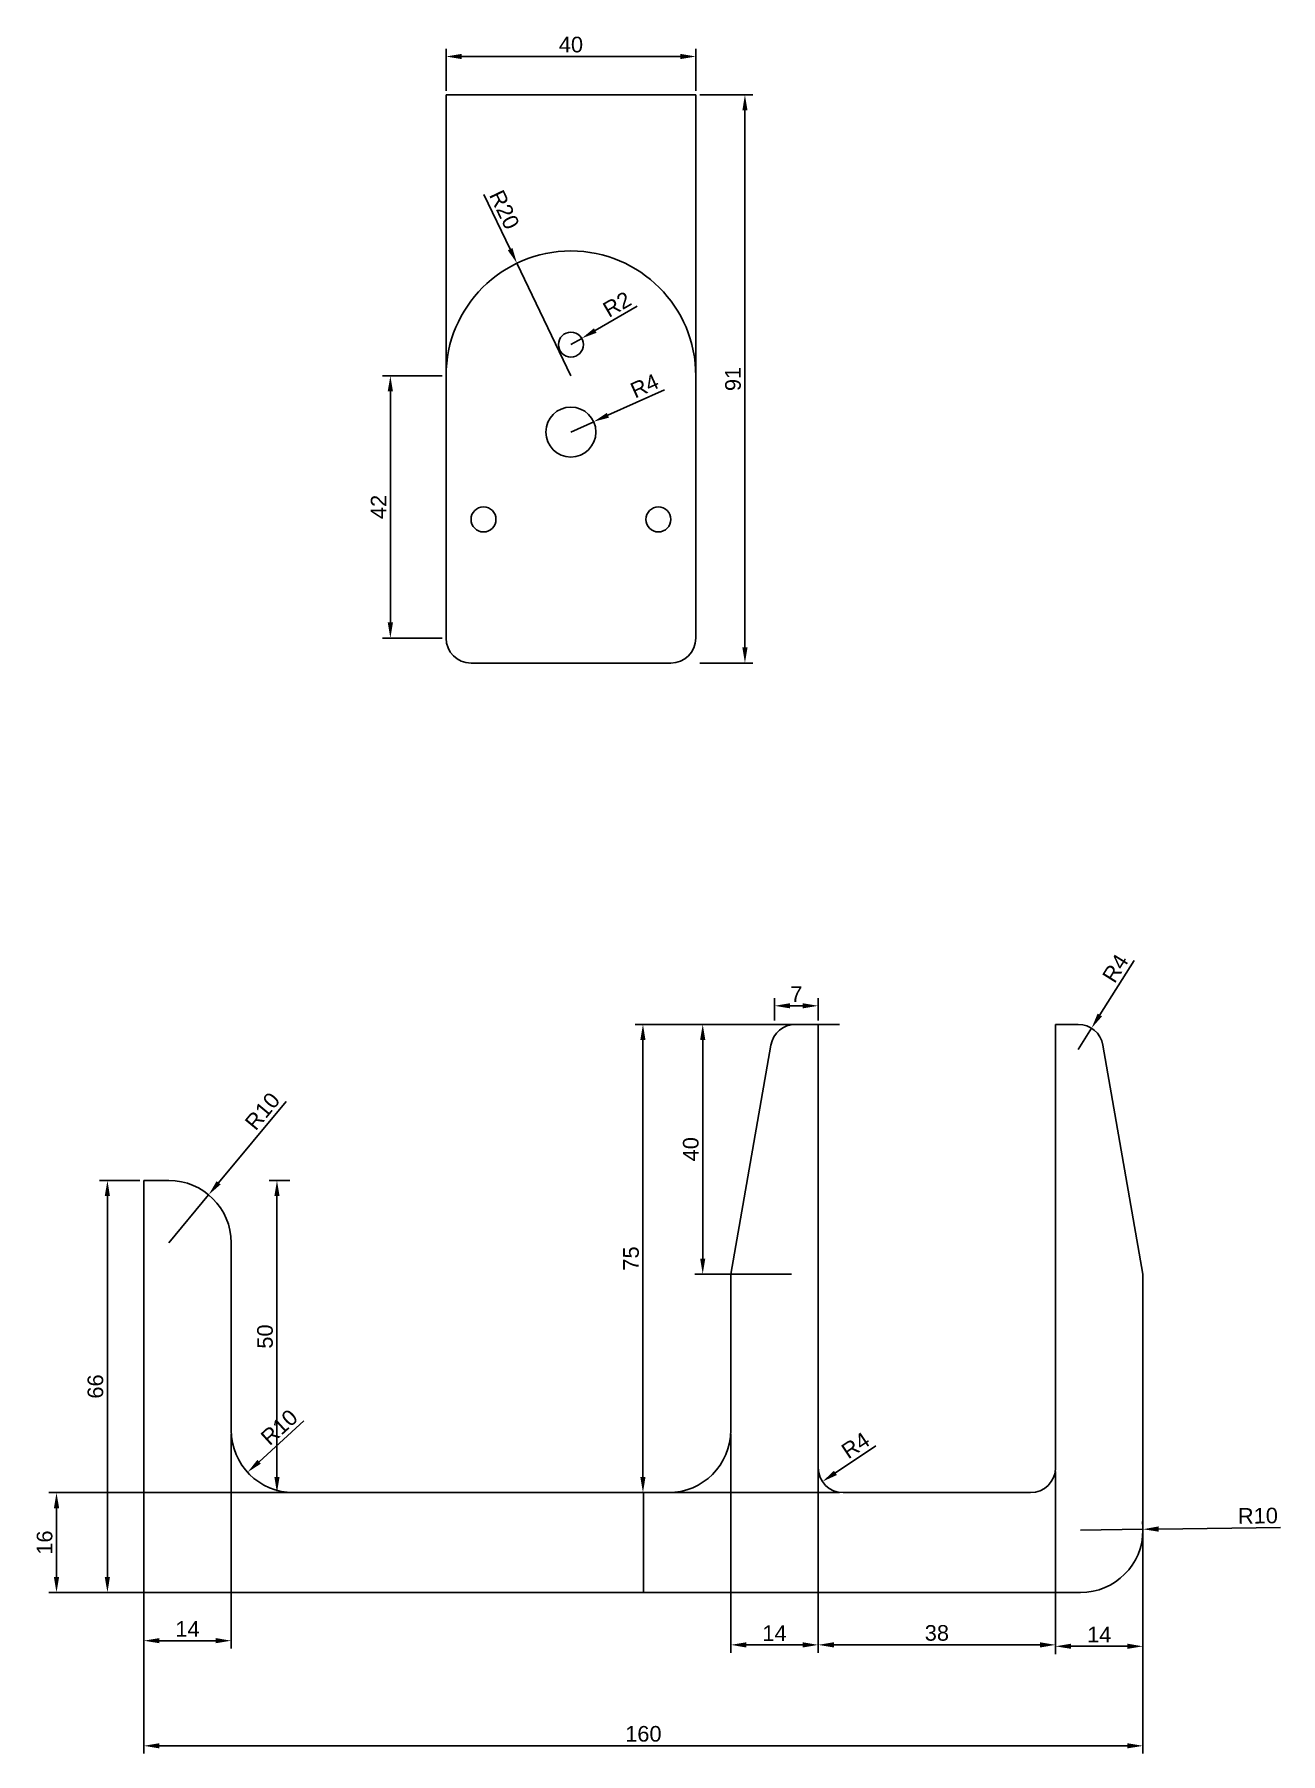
# Model space of a CAD drawing. Header units: millimetres. Extents: x -18 to 182, y -26 to 250.
import ezdxf

# ---------------------------------------------------------------- set-up
doc = ezdxf.new("R2010")
doc.units = ezdxf.units.MM
doc.styles.get("Standard").update_dxf_attribs({"font": 'arial.ttf'})
doc.dimstyles.new('ISO-25', dxfattribs={"dimtxt": 2.5, "dimasz": 2.5, "dimexe": 1.25, "dimexo": 0.625, "dimtad": 1, "dimtxsty": 'Standard', "dimcen": 2.5, "dimadec": 0, "dimazin": 0, "dimtfac": 1, "dimtmove": 0, "dimatfit": 3, "dimfxl": 1, "dimarcsym": 0})

# ---------------------------------------------------------------- blocks, each defined once
blk = doc.blocks.new('*D2')
at = {"color": 0, "lineweight": -2, "transparency": 16777216}
for p, q in [((0, -0.62), (0, -25.8)), ((160, -0.62), (160, -25.8)), ((2.5, -24.55), (157.5, -24.55))]:
    blk.add_line(p, q, dxfattribs=at)
at = {"color": 0, "transparency": 16777216}
for points in [[(2.5, -24.13), (2.5, -24.96), (0, -24.55)], [(157.5, -24.13), (157.5, -24.96), (160, -24.55)]]:
    blk.add_solid(points, dxfattribs=at)
at = {"layer": 'Defpoints', "color": 0, "transparency": 16777216}
for p in [(0, 0), (160, 0), (160, -24.55)]:
    blk.add_point(p, dxfattribs=at)
at = {"color": 0, "transparency": 16777216, "insert": (80, -22.64), "char_height": 2.5, "attachment_point": 5}
blk.add_mtext('160', dxfattribs=at)
blk = doc.blocks.new('*D3')
at = {"color": 0, "lineweight": -2, "transparency": 16777216}
for p, q in [((108, 19.38), (108, -9.63)), ((146, 19.38), (146, -9.63)), ((110.5, -8.38), (143.5, -8.38))]:
    blk.add_line(p, q, dxfattribs=at)
at = {"color": 0, "transparency": 16777216}
for points in [[(110.5, -7.96), (110.5, -8.8), (108, -8.38)], [(143.5, -7.96), (143.5, -8.8), (146, -8.38)]]:
    blk.add_solid(points, dxfattribs=at)
at = {"layer": 'Defpoints', "color": 0, "transparency": 16777216}
for p in [(108, 20), (146, 20), (146, -8.38)]:
    blk.add_point(p, dxfattribs=at)
at = {"color": 0, "transparency": 16777216, "insert": (127, -6.48), "char_height": 2.5, "attachment_point": 5}
blk.add_mtext('38', dxfattribs=at)
blk = doc.blocks.new('*D4')
at = {"color": 0, "lineweight": -2, "transparency": 16777216}
for p, q in [((94, 25.38), (94, -9.63)), ((108, 25.38), (108, -9.63)), ((96.5, -8.38), (105.5, -8.38))]:
    blk.add_line(p, q, dxfattribs=at)
at = {"color": 0, "transparency": 16777216}
for points in [[(96.5, -7.96), (96.5, -8.8), (94, -8.38)], [(105.5, -7.96), (105.5, -8.8), (108, -8.38)]]:
    blk.add_solid(points, dxfattribs=at)
at = {"layer": 'Defpoints', "color": 0, "transparency": 16777216}
for p in [(94, 26), (108, 26), (108, -8.38)]:
    blk.add_point(p, dxfattribs=at)
at = {"color": 0, "transparency": 16777216, "insert": (101, -6.5), "char_height": 2.5, "attachment_point": 5}
blk.add_mtext('14', dxfattribs=at)
blk = doc.blocks.new('*D5')
at = {"color": 0, "lineweight": -2, "transparency": 16777216}
for p, q in [((146, 19.38), (146, -9.86)), ((160, 19.38), (160, -9.86)), ((148.5, -8.61), (157.5, -8.61))]:
    blk.add_line(p, q, dxfattribs=at)
at = {"color": 0, "transparency": 16777216}
for points in [[(148.5, -8.19), (148.5, -9.02), (146, -8.61)], [(157.5, -8.19), (157.5, -9.02), (160, -8.61)]]:
    blk.add_solid(points, dxfattribs=at)
at = {"layer": 'Defpoints', "color": 0, "transparency": 16777216}
for p in [(146, 20), (160, 20), (160, -8.61)]:
    blk.add_point(p, dxfattribs=at)
at = {"color": 0, "transparency": 16777216, "insert": (153, -6.73), "char_height": 2.5, "attachment_point": 5}
blk.add_mtext('14', dxfattribs=at)
blk = doc.blocks.new('*D6')
at = {"color": 0, "lineweight": -2, "transparency": 16777216}
for p, q in [((0, 25.38), (0, -8.96)), ((14, 25.38), (14, -8.96)), ((11.5, -7.71), (2.5, -7.71))]:
    blk.add_line(p, q, dxfattribs=at)
at = {"color": 0, "transparency": 16777216}
for points in [[(2.5, -7.29), (2.5, -8.12), (0, -7.71)], [(11.5, -7.29), (11.5, -8.12), (14, -7.71)]]:
    blk.add_solid(points, dxfattribs=at)
at = {"layer": 'Defpoints', "color": 0, "transparency": 16777216}
for p in [(0, 26), (14, 26), (0, -7.71)]:
    blk.add_point(p, dxfattribs=at)
at = {"color": 0, "transparency": 16777216, "insert": (7, -5.83), "char_height": 2.5, "attachment_point": 5}
blk.add_mtext('14', dxfattribs=at)
blk = doc.blocks.new('*D7')
at = {"color": 0, "lineweight": -2, "transparency": 16777216}
for p, q in [((-0.63, 66), (-7.08, 66)), ((-5.83, 2.5), (-5.83, 63.5)), ((-0.63, 0), (-7.08, 0))]:
    blk.add_line(p, q, dxfattribs=at)
at = {"color": 0, "transparency": 16777216}
for points in [[(-6.25, 63.5), (-5.42, 63.5), (-5.83, 66)], [(-6.25, 2.5), (-5.42, 2.5), (-5.83, 0)]]:
    blk.add_solid(points, dxfattribs=at)
at = {"layer": 'Defpoints', "color": 0, "transparency": 16777216}
for p in [(-5.83, 66), (0, 66), (0, 0)]:
    blk.add_point(p, dxfattribs=at)
at = {"color": 0, "transparency": 16777216, "insert": (-7.74, 33), "char_height": 2.5, "attachment_point": 5, "rotation": 90}
blk.add_mtext('66', dxfattribs=at)
blk = doc.blocks.new('*D8')
at = {"color": 0, "lineweight": -2, "transparency": 16777216}
for p, q in [((103.74, 91), (88.25, 91)), ((89.5, 88.5), (89.5, 53.5)), ((103.74, 51), (88.25, 51))]:
    blk.add_line(p, q, dxfattribs=at)
at = {"color": 0, "transparency": 16777216}
for points in [[(89.09, 88.5), (89.92, 88.5), (89.5, 91)], [(89.09, 53.5), (89.92, 53.5), (89.5, 51)]]:
    blk.add_solid(points, dxfattribs=at)
at = {"layer": 'Defpoints', "color": 0, "transparency": 16777216}
for p in [(104.36, 91), (89.5, 51), (104.36, 51)]:
    blk.add_point(p, dxfattribs=at)
at = {"color": 0, "transparency": 16777216, "insert": (87.6, 71), "char_height": 2.5, "attachment_point": 5, "rotation": 90}
blk.add_mtext('40', dxfattribs=at)
blk = doc.blocks.new('*D9')
at = {"color": 0, "lineweight": -2, "transparency": 16777216}
for p, q in [((111.38, 91), (78.68, 91)), ((79.93, 18.5), (79.93, 88.5)), ((111.38, 16), (78.68, 16))]:
    blk.add_line(p, q, dxfattribs=at)
at = {"color": 0, "transparency": 16777216}
for points in [[(79.51, 88.5), (80.34, 88.5), (79.93, 91)], [(79.51, 18.5), (80.34, 18.5), (79.93, 16)]]:
    blk.add_solid(points, dxfattribs=at)
at = {"layer": 'Defpoints', "color": 0, "transparency": 16777216}
for p in [(79.93, 91), (112, 91), (112, 16)]:
    blk.add_point(p, dxfattribs=at)
at = {"color": 0, "transparency": 16777216, "insert": (78.03, 53.5), "char_height": 2.5, "attachment_point": 5, "rotation": 90}
blk.add_mtext('75', dxfattribs=at)
blk = doc.blocks.new('*D10')
at = {"color": 0, "lineweight": -2, "transparency": 16777216}
for p, q in [((23.38, 66), (20.07, 66)), ((21.32, 18.5), (21.32, 63.5)), ((23.38, 16), (20.07, 16))]:
    blk.add_line(p, q, dxfattribs=at)
at = {"color": 0, "transparency": 16777216}
for points in [[(20.91, 63.5), (21.74, 63.5), (21.32, 66)], [(20.91, 18.5), (21.74, 18.5), (21.32, 16)]]:
    blk.add_solid(points, dxfattribs=at)
at = {"layer": 'Defpoints', "color": 0, "transparency": 16777216}
for p in [(21.32, 66), (24, 66), (24, 16)]:
    blk.add_point(p, dxfattribs=at)
at = {"color": 0, "transparency": 16777216, "insert": (19.42, 41), "char_height": 2.5, "attachment_point": 5, "rotation": 90}
blk.add_mtext('50', dxfattribs=at)
blk = doc.blocks.new('*D11')
at = {"color": 0, "lineweight": -2, "transparency": 16777216}
for p, q in [((101, 91.62), (101, 95.22)), ((105.5, 93.97), (103.5, 93.97)), ((108, 91.62), (108, 95.22))]:
    blk.add_line(p, q, dxfattribs=at)
at = {"color": 0, "transparency": 16777216}
for points in [[(103.5, 94.39), (103.5, 93.56), (101, 93.97)], [(105.5, 94.39), (105.5, 93.56), (108, 93.97)]]:
    blk.add_solid(points, dxfattribs=at)
at = {"layer": 'Defpoints', "color": 0, "transparency": 16777216}
for p in [(101, 93.97), (101, 91), (108, 91)]:
    blk.add_point(p, dxfattribs=at)
at = {"color": 0, "transparency": 16777216, "insert": (104.5, 95.85), "char_height": 2.5, "attachment_point": 5}
blk.add_mtext('7', dxfattribs=at)
blk = doc.blocks.new('*D12')
at = {"color": 0, "lineweight": -2, "transparency": 16777216}
for p, q in [((158.57, 101.22), (153.1, 92.5)), ((149.64, 87), (151.77, 90.39))]:
    blk.add_line(p, q, dxfattribs=at)
at = {"color": 0, "transparency": 16777216}
blk.add_solid([(152.74, 92.73), (153.45, 92.28), (151.77, 90.39)], dxfattribs=at)
at = {"layer": 'Defpoints', "color": 0, "transparency": 16777216}
for p in [(151.77, 90.39), (149.64, 87)]:
    blk.add_point(p, dxfattribs=at)
at = {"color": 0, "transparency": 16777216, "insert": (155.58, 99.98), "char_height": 2.5, "attachment_point": 5, "rotation": 57.8627}
blk.add_mtext('R4', dxfattribs=at)
blk = doc.blocks.new('*D13')
at = {"color": 0, "lineweight": -2, "transparency": 16777216}
blk.add_line((117.21, 23.5), (110.75, 19.16), dxfattribs=at)
at = {"color": 0, "transparency": 16777216}
blk.add_solid([(110.52, 19.51), (110.99, 18.82), (108.68, 17.77)], dxfattribs=at)
at = {"layer": 'Defpoints', "color": 0, "transparency": 16777216}
for p in [(112, 20), (108.68, 17.77)]:
    blk.add_point(p, dxfattribs=at)
at = {"color": 0, "transparency": 16777216, "insert": (113.97, 23.58), "char_height": 2.5, "attachment_point": 5, "rotation": 33.8786}
blk.add_mtext('R4', dxfattribs=at)
blk = doc.blocks.new('*D14')
at = {"color": 0, "lineweight": -2, "transparency": 16777216}
blk.add_line((25.64, 27.49), (18.46, 20.94), dxfattribs=at)
at = {"color": 0, "transparency": 16777216}
blk.add_solid([(18.18, 21.25), (18.74, 20.64), (16.61, 19.26)], dxfattribs=at)
at = {"layer": 'Defpoints', "color": 0, "transparency": 16777216}
for p in [(24, 26), (16.61, 19.26)]:
    blk.add_point(p, dxfattribs=at)
at = {"color": 0, "transparency": 16777216, "insert": (21.69, 26.47), "char_height": 2.5, "attachment_point": 5, "rotation": 42.3961}
blk.add_mtext('R10', dxfattribs=at)
blk = doc.blocks.new('*D15')
at = {"color": 0, "lineweight": -2, "transparency": 16777216}
for p, q in [((22.77, 78.65), (11.98, 65.62)), ((4, 56), (10.38, 63.7))]:
    blk.add_line(p, q, dxfattribs=at)
at = {"color": 0, "transparency": 16777216}
blk.add_solid([(11.66, 65.89), (12.3, 65.36), (10.38, 63.7)], dxfattribs=at)
at = {"layer": 'Defpoints', "color": 0, "transparency": 16777216}
for p in [(10.38, 63.7), (4, 56)]:
    blk.add_point(p, dxfattribs=at)
at = {"color": 0, "transparency": 16777216, "insert": (19, 77.09), "char_height": 2.5, "attachment_point": 5, "rotation": 50.3519}
blk.add_mtext('R10', dxfattribs=at)
blk = doc.blocks.new('*D16')
at = {"color": 0, "lineweight": -2, "transparency": 16777216}
for p, q in [((150, 10), (160, 10.14)), ((182.04, 10.44), (162.5, 10.17))]:
    blk.add_line(p, q, dxfattribs=at)
blk.add_arc((150, 10), 10, 3.581, 7.9448, dxfattribs=at)
at = {"color": 0, "transparency": 16777216}
blk.add_solid([(162.49, 10.59), (162.5, 9.75), (160, 10.14)], dxfattribs=at)
at = {"layer": 'Defpoints', "color": 0, "transparency": 16777216}
for p in [(150, 10), (160, 10.14)]:
    blk.add_point(p, dxfattribs=at)
at = {"color": 0, "transparency": 16777216, "insert": (178.41, 12.29), "char_height": 2.5, "attachment_point": 5, "rotation": 0.7828}
blk.add_mtext('R10', dxfattribs=at)
blk = doc.blocks.new('*D17')
at = {"color": 0, "lineweight": -2, "transparency": 16777216}
for p, q in [((48.4, 240.49), (48.4, 247.26)), ((50.9, 246.01), (85.9, 246.01)), ((88.4, 240.49), (88.4, 247.26))]:
    blk.add_line(p, q, dxfattribs=at)
at = {"color": 0, "transparency": 16777216}
for points in [[(50.9, 246.43), (50.9, 245.59), (48.4, 246.01)], [(85.9, 246.43), (85.9, 245.59), (88.4, 246.01)]]:
    blk.add_solid(points, dxfattribs=at)
at = {"layer": 'Defpoints', "color": 0, "transparency": 16777216}
for p in [(88.4, 246.01), (48.4, 239.87), (88.4, 239.87)]:
    blk.add_point(p, dxfattribs=at)
at = {"color": 0, "transparency": 16777216, "insert": (68.4, 247.91), "char_height": 2.5, "attachment_point": 5}
blk.add_mtext('40', dxfattribs=at)
blk = doc.blocks.new('*D18')
at = {"color": 0, "lineweight": -2, "transparency": 16777216}
for p, q in [((47.77, 194.87), (38.23, 194.87)), ((39.48, 192.37), (39.48, 155.37)), ((47.77, 152.87), (38.23, 152.87))]:
    blk.add_line(p, q, dxfattribs=at)
at = {"color": 0, "transparency": 16777216}
for points in [[(39.06, 192.37), (39.9, 192.37), (39.48, 194.87)], [(39.06, 155.37), (39.9, 155.37), (39.48, 152.87)]]:
    blk.add_solid(points, dxfattribs=at)
at = {"layer": 'Defpoints', "color": 0, "transparency": 16777216}
for p in [(48.4, 194.87), (39.48, 152.87), (48.4, 152.87)]:
    blk.add_point(p, dxfattribs=at)
at = {"color": 0, "transparency": 16777216, "insert": (37.6, 173.87), "char_height": 2.5, "attachment_point": 5, "rotation": 90}
blk.add_mtext('42', dxfattribs=at)
blk = doc.blocks.new('*D19')
at = {"color": 0, "lineweight": -2, "transparency": 16777216}
for p, q in [((89.02, 239.87), (97.51, 239.87)), ((96.26, 237.37), (96.26, 151.37)), ((89.02, 148.87), (97.51, 148.87))]:
    blk.add_line(p, q, dxfattribs=at)
at = {"color": 0, "transparency": 16777216}
for points in [[(95.85, 237.37), (96.68, 237.37), (96.26, 239.87)], [(95.85, 151.37), (96.68, 151.37), (96.26, 148.87)]]:
    blk.add_solid(points, dxfattribs=at)
at = {"layer": 'Defpoints', "color": 0, "transparency": 16777216}
for p in [(88.4, 239.87), (88.4, 148.87), (96.26, 148.87)]:
    blk.add_point(p, dxfattribs=at)
at = {"color": 0, "transparency": 16777216, "insert": (94.36, 194.37), "char_height": 2.5, "attachment_point": 5, "rotation": 90}
blk.add_mtext('91', dxfattribs=at)
blk = doc.blocks.new('*D20')
at = {"color": 0, "lineweight": -2, "transparency": 16777216}
for p, q in [((79, 206.02), (72.29, 202.12)), ((68.4, 199.87), (70.13, 200.87))]:
    blk.add_line(p, q, dxfattribs=at)
at = {"color": 0, "transparency": 16777216}
blk.add_solid([(72.08, 202.48), (72.5, 201.76), (70.13, 200.87)], dxfattribs=at)
at = {"layer": 'Defpoints', "color": 0, "transparency": 16777216}
for p in [(68.4, 199.87), (70.13, 200.87)]:
    blk.add_point(p, dxfattribs=at)
at = {"color": 0, "transparency": 16777216, "insert": (75.78, 206.32), "char_height": 2.5, "attachment_point": 5, "rotation": 30.1203}
blk.add_mtext('R2', dxfattribs=at)
blk = doc.blocks.new('*D21')
at = {"color": 0, "lineweight": -2, "transparency": 16777216}
for p, q in [((83.36, 192.65), (74.32, 188.55)), ((68.4, 185.87), (72.04, 187.52))]:
    blk.add_line(p, q, dxfattribs=at)
at = {"color": 0, "transparency": 16777216}
blk.add_solid([(74.15, 188.93), (74.49, 188.17), (72.04, 187.52)], dxfattribs=at)
at = {"layer": 'Defpoints', "color": 0, "transparency": 16777216}
for p in [(72.04, 187.52), (68.4, 185.87)]:
    blk.add_point(p, dxfattribs=at)
at = {"color": 0, "transparency": 16777216, "insert": (80.18, 193.27), "char_height": 2.5, "attachment_point": 5, "rotation": 24.3749}
blk.add_mtext('R4', dxfattribs=at)
blk = doc.blocks.new('*D22')
at = {"color": 0, "lineweight": -2, "transparency": 16777216}
for p, q in [((54.46, 223.91), (58.66, 215.15)), ((68.4, 194.87), (59.75, 212.9))]:
    blk.add_line(p, q, dxfattribs=at)
at = {"color": 0, "transparency": 16777216}
blk.add_solid([(59.04, 215.33), (58.29, 214.97), (59.75, 212.9)], dxfattribs=at)
at = {"layer": 'Defpoints', "color": 0, "transparency": 16777216}
for p in [(59.75, 212.9), (68.4, 194.87)]:
    blk.add_point(p, dxfattribs=at)
at = {"color": 0, "transparency": 16777216, "insert": (57.74, 221.48), "char_height": 2.5, "attachment_point": 5, "rotation": 295.6312}
blk.add_mtext('R20', dxfattribs=at)
blk = doc.blocks.new('*D23')
at = {"color": 0, "lineweight": -2, "transparency": 16777216}
for p, q in [((51.38, 16), (-15.23, 16)), ((-13.98, 13.5), (-13.98, 2.5)), ((51.38, 0), (-15.23, 0))]:
    blk.add_line(p, q, dxfattribs=at)
at = {"color": 0, "transparency": 16777216}
for points in [[(-14.4, 13.5), (-13.56, 13.5), (-13.98, 16)], [(-14.4, 2.5), (-13.56, 2.5), (-13.98, 0)]]:
    blk.add_solid(points, dxfattribs=at)
at = {"layer": 'Defpoints', "color": 0, "transparency": 16777216}
for p in [(52, 16), (52, 0), (-13.98, 0)]:
    blk.add_point(p, dxfattribs=at)
at = {"color": 0, "transparency": 16777216, "insert": (-15.88, 8), "char_height": 2.5, "attachment_point": 5, "rotation": 90}
blk.add_mtext('16', dxfattribs=at)

msp = doc.modelspace()

# ---------------------------------------------------------------- linework, layer by layer
for p, q in [((68.398, 239.866), (48.398, 239.866)), ((48.398, 239.866), (48.398, 194.866)), ((68.398, 239.866), (88.398, 239.866)), ((88.398, 239.866), (88.398, 194.866)), ((48.398, 194.866), (48.398, 152.866)), ((88.398, 152.866), (88.398, 194.866)), ((52.398, 148.866), (84.398, 148.866)), ((104.361, 91), (108, 91)), ((108, 20), (108, 91)), ((146, 91), (146, 20)), ((146, 91), (149.639, 91)), ((94, 51), (100.421, 87.69)), ((160, 51), (153.579, 87.69)), ((0, 0), (0, 66)), ((0, 66), (4, 66)), ((14, 26), (14, 56)), ((94, 51), (94, 26)), ((160, 51), (160, 16)), ((80, 16), (24, 16)), ((80, 0), (80, 16)), ((80, 16), (84, 16)), ((142, 16), (112, 16)), ((160, 16), (160, 10)), ((0, 0), (150, 0))]:
    msp.add_line(p, q)
for centre, radius in [((68.398, 199.866), 2), ((68.398, 185.866), 4), ((54.398, 171.866), 2), ((82.398, 171.866), 2)]:
    msp.add_circle(centre, radius)
for centre, radius, start, end in [((68.398, 194.866), 20, 0, 180), ((52.398, 152.866), 4, 180, 270), ((84.398, 152.866), 4, 270, 0), ((104.361, 87), 4, 90, 170.07375), ((149.639, 87), 4, 9.92625, 90), ((4, 56), 10, 0, 90), ((24, 26), 10, 180, 270), ((84, 26), 10, 270, 0), ((112, 20), 4, 180, 270), ((142, 20), 4, 270, 0), ((150, 10), 10, 270, 0)]:
    msp.add_arc(centre, radius, start, end)

# ---------------------------------------------------------------- dimensions: what is measured, and where the dimension line sits
for base, p1, p2, picture, middle in [((88.398, 246.011), (48.398, 239.866), (88.398, 239.866), '*D17', (68.398, 247.912)), ((101, 93.973), (108, 91), (101, 91), '*D11', (104.5, 95.848)), ((0, -7.707), (14, 26), (0, 26), '*D6', (7, -5.827)), ((108, -8.381), (94, 26), (108, 26), '*D4', (101, -6.501)), ((146, -8.381), (108, 20), (146, 20), '*D3', (127, -6.478)), ((160, -8.605), (146, 20), (160, 20), '*D5', (153, -6.725)), ((160, -24.546), (0, 0), (160, 0), '*D2', (80, -22.644))]:
    dim = msp.add_linear_dim(base=base, p1=p1, p2=p2, dimstyle='ISO-25')
    dim.commit()
    dim.dimension.update_dxf_attribs({"geometry": picture, "text_midpoint": middle})
for base, p1, p2, picture, middle in [((96.264, 148.866), (88.398, 239.866), (88.398, 148.866), '*D19', (94.363, 194.366)), ((39.48, 152.866), (48.398, 194.866), (48.398, 152.866), '*D18', (37.6, 173.866)), ((79.925, 91), (112, 16), (112, 91), '*D9', (78.029, 53.5)), ((89.502, 51), (104.361, 91), (104.361, 51), '*D8', (87.601, 71)), ((-5.834, 66), (0, 0), (0, 66), '*D7', (-7.735, 33)), ((21.324, 66), (24, 16), (24, 66), '*D10', (19.422, 41)), ((-13.981, 0), (52, 16), (52, 0), '*D23', (-15.882, 8))]:
    dim = msp.add_linear_dim(base=base, p1=p1, p2=p2, angle=90, dimstyle='ISO-25')
    dim.commit()
    dim.dimension.update_dxf_attribs({"geometry": picture, "text_midpoint": middle})
for center, mpoint, picture, middle in [((68.398, 194.866), (59.746, 212.898), '*D22', (57.737, 221.481)), ((68.398, 199.866), (70.128, 200.87), '*D20', (75.782, 206.324))]:
    dim = msp.add_radius_dim(center=center, mpoint=mpoint, dimstyle='ISO-25')
    dim.commit()
    dim.dimension.update_dxf_attribs({"geometry": picture, "text_midpoint": middle})
for center, mpoint, picture, middle in [((68.398, 185.866), (72.041, 187.517), '*D21', (80.959, 191.558)), ((149.639, 87), (151.767, 90.387), '*D12', (157.169, 98.986)), ((4, 56), (10.381, 63.7), '*D15', (20.468, 75.873)), ((24, 26), (16.615, 19.257), '*D14', (22.972, 25.061)), ((112, 20), (108.679, 17.77), '*D13', (115.018, 22.027)), ((150, 10), (159.999, 10.137), '*D16', (178.437, 10.389))]:
    dim = msp.add_radius_dim(center=center, mpoint=mpoint, dimstyle='ISO-25')
    dim.commit()
    dim.dimension.update_dxf_attribs({"geometry": picture, "text_midpoint": middle, "dimtype": 164})

doc.saveas('drawing.dxf')
